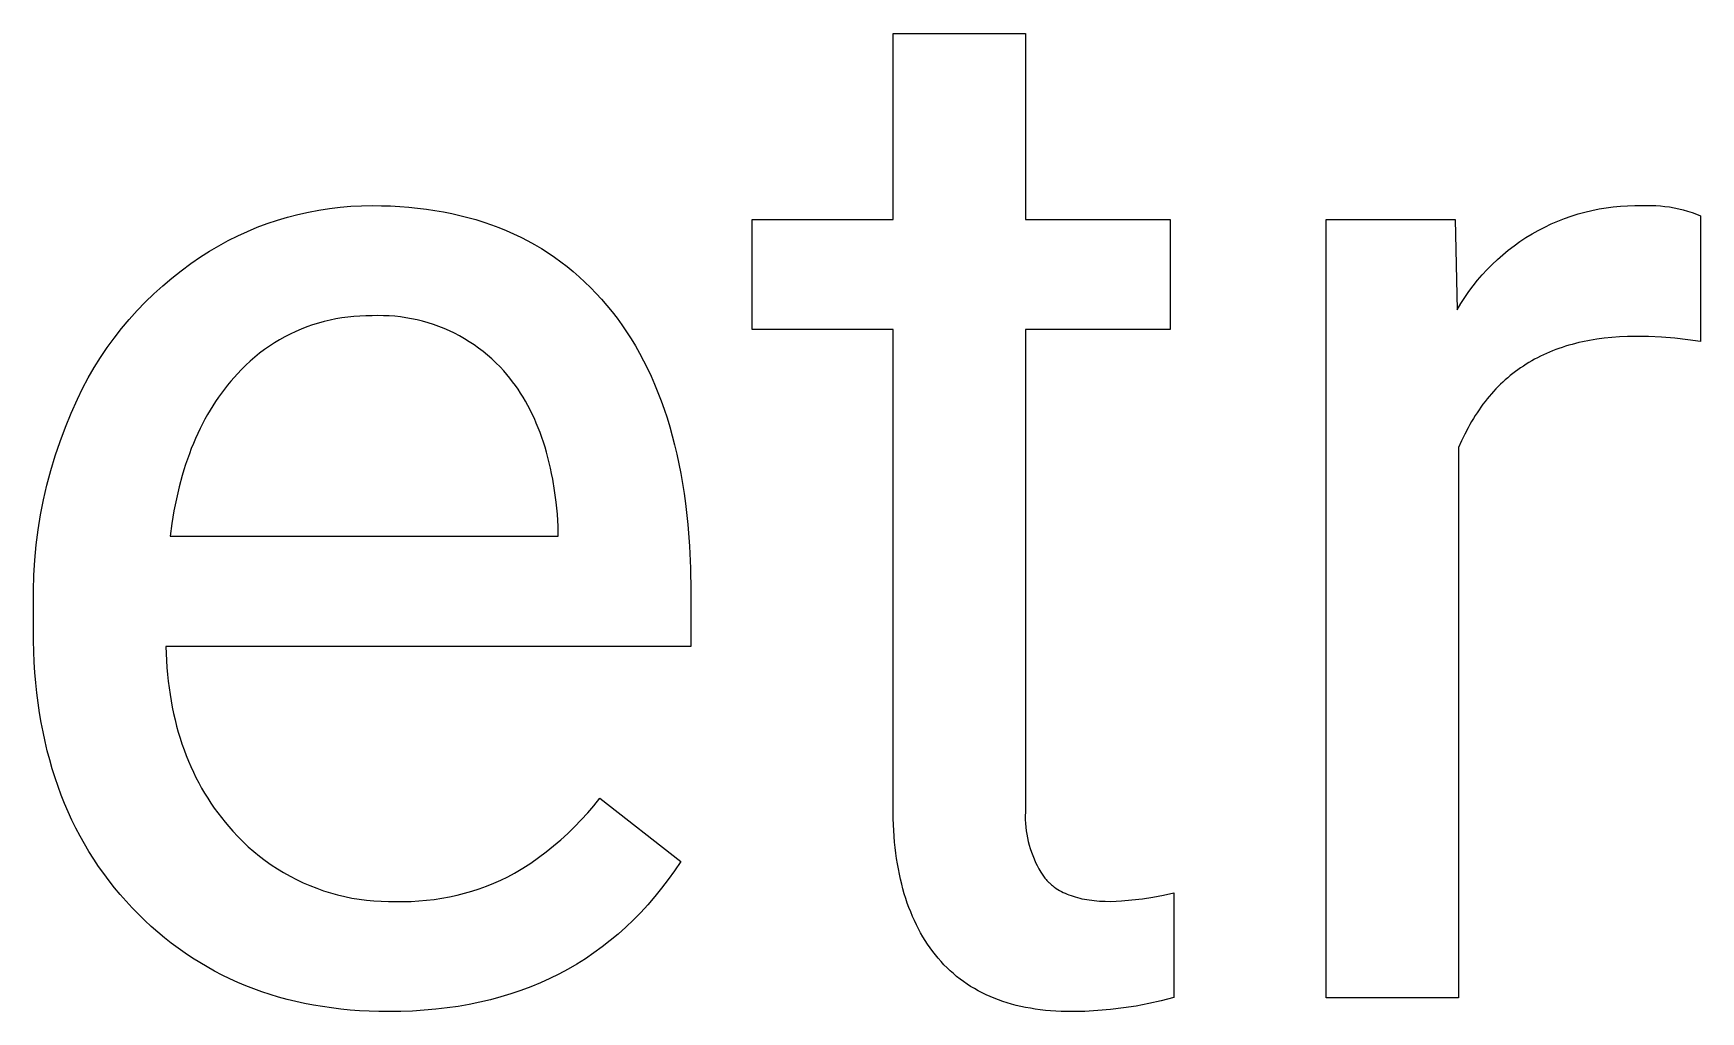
# Model space of a CAD drawing. Header units: millimetres. Extents: x -2542 to 6192, y -257 to 5845.
# Drawn here: x 5813.9 to 5913.7, y 515.8 to 574.3 of the extents above; entities that cross this region are included whole.
import ezdxf

# ---------------------------------------------------------------- set-up
doc = ezdxf.new("R2010")
doc.units = ezdxf.units.MM
doc.header["$MEASUREMENT"] = 0
doc.layers.add('Domyślny', color=7, linetype='Continuous', true_color=0x000000)

msp = doc.modelspace()

# ---------------------------------------------------------------- linework, layer by layer
at = {"layer": 'Domyślny'}
for p, q in [((5865.363, 563.18), (5865.363, 574.3)), ((5865.363, 574.3), (5873.291, 574.3)), ((5873.291, 574.3), (5873.291, 563.18)), ((5829.766, 563.478), (5830.389, 563.619)), ((5830.389, 563.619), (5831.016, 563.737)), ((5831.016, 563.737), (5831.648, 563.835)), ((5831.648, 563.835), (5832.282, 563.91)), ((5832.282, 563.91), (5832.919, 563.963)), ((5832.919, 563.963), (5833.557, 563.994)), ((5833.557, 563.994), (5834.195, 564.004)), ((5834.195, 564.004), (5834.757, 563.998)), ((5834.757, 563.998), (5835.31, 563.98)), ((5835.31, 563.98), (5835.855, 563.951)), ((5835.855, 563.951), (5836.393, 563.91)), ((5836.393, 563.91), (5836.923, 563.858)), ((5836.923, 563.858), (5837.444, 563.794)), ((5837.444, 563.794), (5837.958, 563.718)), ((5837.958, 563.718), (5838.464, 563.63)), ((5838.464, 563.63), (5838.963, 563.531)), ((5838.963, 563.531), (5839.453, 563.421)), ((5906.34, 563.504), (5906.755, 563.618)), ((5906.755, 563.618), (5907.173, 563.718)), ((5907.173, 563.718), (5907.594, 563.804)), ((5907.594, 563.804), (5908.018, 563.874)), ((5908.018, 563.874), (5908.444, 563.93)), ((5908.444, 563.93), (5908.872, 563.971)), ((5908.872, 563.971), (5909.301, 563.997)), ((5909.301, 563.997), (5909.73, 564.008)), ((5909.73, 564.008), (5910.16, 564.004)), ((5910.16, 564.004), (5910.437, 564.014)), ((5910.437, 564.014), (5910.713, 564.014)), ((5910.713, 564.014), (5910.99, 564.005)), ((5910.99, 564.005), (5911.266, 563.986)), ((5911.266, 563.986), (5911.541, 563.958)), ((5911.541, 563.958), (5911.815, 563.92)), ((5911.815, 563.92), (5912.088, 563.872)), ((5912.088, 563.872), (5912.359, 563.816)), ((5912.359, 563.816), (5912.627, 563.749)), ((5912.627, 563.749), (5912.893, 563.674)), ((5912.893, 563.674), (5913.157, 563.589)), ((5913.157, 563.589), (5913.417, 563.495)), ((5826.743, 562.458), (5827.333, 562.704)), ((5827.333, 562.704), (5827.93, 562.929)), ((5827.93, 562.929), (5828.536, 563.133)), ((5828.536, 563.133), (5829.148, 563.316)), ((5829.148, 563.316), (5829.766, 563.478)), ((5839.453, 563.421), (5839.935, 563.298)), ((5839.935, 563.298), (5840.41, 563.164)), ((5840.41, 563.164), (5840.877, 563.018)), ((5840.877, 563.018), (5841.335, 562.861)), ((5841.335, 562.861), (5841.786, 562.692)), ((5841.786, 562.692), (5842.229, 562.511)), ((5856.926, 556.59), (5856.926, 563.18)), ((5856.926, 563.18), (5865.363, 563.18)), ((5873.291, 563.18), (5881.94, 563.18)), ((5881.94, 563.18), (5881.94, 556.59)), ((5891.272, 516.638), (5891.272, 563.18)), ((5891.272, 563.18), (5898.982, 563.18)), ((5898.982, 563.18), (5899.11, 557.774)), ((5903.961, 562.522), (5904.343, 562.72)), ((5904.343, 562.72), (5904.731, 562.904)), ((5904.731, 562.904), (5905.125, 563.075)), ((5905.125, 563.075), (5905.525, 563.232)), ((5905.525, 563.232), (5905.93, 563.375)), ((5905.93, 563.375), (5906.34, 563.504)), ((5913.417, 563.495), (5913.674, 563.392)), ((5913.674, 563.392), (5913.674, 555.876)), ((5824.479, 561.277), (5825.029, 561.602)), ((5825.029, 561.602), (5825.591, 561.907)), ((5825.591, 561.907), (5826.162, 562.192)), ((5826.162, 562.192), (5826.743, 562.458)), ((5842.229, 562.511), (5842.665, 562.319)), ((5842.665, 562.319), (5843.092, 562.115)), ((5843.092, 562.115), (5843.511, 561.899)), ((5843.511, 561.899), (5843.923, 561.672)), ((5843.923, 561.672), (5844.326, 561.433)), ((5902.169, 561.34), (5902.511, 561.602)), ((5902.511, 561.602), (5902.861, 561.85)), ((5902.861, 561.85), (5903.22, 562.087)), ((5903.22, 562.087), (5903.587, 562.311)), ((5903.587, 562.311), (5903.961, 562.522)), ((5822.777, 560.112), (5823.351, 560.533)), ((5823.351, 560.533), (5823.94, 560.934)), ((5823.94, 560.934), (5824.479, 561.277)), ((5844.326, 561.433), (5844.722, 561.182)), ((5844.722, 561.182), (5845.11, 560.92)), ((5845.11, 560.92), (5845.49, 560.646)), ((5845.49, 560.646), (5845.862, 560.36)), ((5901.203, 560.488), (5901.515, 560.784)), ((5901.515, 560.784), (5901.837, 561.068)), ((5901.837, 561.068), (5902.169, 561.34)), ((5821.672, 559.213), (5822.217, 559.672)), ((5822.217, 559.672), (5822.777, 560.112)), ((5845.862, 560.36), (5846.227, 560.063)), ((5846.227, 560.063), (5846.583, 559.754)), ((5846.583, 559.754), (5846.932, 559.434)), ((5900.062, 559.204), (5900.33, 559.54)), ((5900.33, 559.54), (5900.61, 559.866)), ((5900.61, 559.866), (5900.901, 560.182)), ((5900.901, 560.182), (5901.203, 560.488)), ((5820.633, 558.238), (5821.144, 558.735)), ((5821.144, 558.735), (5821.672, 559.213)), ((5846.932, 559.434), (5847.272, 559.101)), ((5847.272, 559.101), (5847.605, 558.757)), ((5847.605, 558.757), (5847.93, 558.402)), ((5899.561, 558.506), (5899.805, 558.859)), ((5899.805, 558.859), (5900.062, 559.204)), ((5819.664, 557.195), (5820.139, 557.725)), ((5820.139, 557.725), (5820.633, 558.238)), ((5847.93, 558.402), (5848.247, 558.035)), ((5848.247, 558.035), (5848.556, 557.657)), ((5848.556, 557.657), (5848.854, 557.268)), ((5899.11, 557.774), (5899.329, 558.144)), ((5899.329, 558.144), (5899.561, 558.506)), ((5818.769, 556.087), (5819.207, 556.648)), ((5819.207, 556.648), (5819.664, 557.195)), ((5829.962, 556.621), (5829.63, 556.479)), ((5830.298, 556.753), (5829.962, 556.621)), ((5830.639, 556.873), (5830.298, 556.753)), ((5830.984, 556.981), (5830.639, 556.873)), ((5831.333, 557.078), (5830.984, 556.981)), ((5831.684, 557.162), (5831.333, 557.078)), ((5832.038, 557.235), (5831.684, 557.162)), ((5832.394, 557.295), (5832.038, 557.235)), ((5832.752, 557.343), (5832.394, 557.295)), ((5833.112, 557.379), (5832.752, 557.343)), ((5833.473, 557.403), (5833.112, 557.379)), ((5833.834, 557.414), (5833.473, 557.403)), ((5834.195, 557.414), (5833.834, 557.414)), ((5834.535, 557.424), (5834.195, 557.414)), ((5834.875, 557.422), (5834.535, 557.424)), ((5835.214, 557.409), (5834.875, 557.422)), ((5835.553, 557.384), (5835.214, 557.409)), ((5835.891, 557.348), (5835.553, 557.384)), ((5836.227, 557.3), (5835.891, 557.348)), ((5836.561, 557.241), (5836.227, 557.3)), ((5836.894, 557.171), (5836.561, 557.241)), ((5837.223, 557.089), (5836.894, 557.171)), ((5837.55, 556.996), (5837.223, 557.089)), ((5837.874, 556.892), (5837.55, 556.996)), ((5838.193, 556.778), (5837.874, 556.892)), ((5838.509, 556.652), (5838.193, 556.778)), ((5838.82, 556.516), (5838.509, 556.652)), ((5848.854, 557.268), (5849.143, 556.87)), ((5849.143, 556.87), (5849.422, 556.462)), ((5865.363, 556.59), (5856.926, 556.59)), ((5865.363, 528.061), (5865.363, 556.59)), ((5881.94, 556.59), (5873.291, 556.59)), ((5873.291, 556.59), (5873.291, 527.952)), ((5818.351, 555.51), (5818.769, 556.087)), ((5828.053, 555.599), (5827.757, 555.392)), ((5828.356, 555.797), (5828.053, 555.599)), ((5828.666, 555.983), (5828.356, 555.797)), ((5828.981, 556.159), (5828.666, 555.983)), ((5829.303, 556.324), (5828.981, 556.159)), ((5829.63, 556.479), (5829.303, 556.324)), ((5839.126, 556.369), (5838.82, 556.516)), ((5839.428, 556.212), (5839.126, 556.369)), ((5839.723, 556.045), (5839.428, 556.212)), ((5840.013, 555.868), (5839.723, 556.045)), ((5840.297, 555.681), (5840.013, 555.868)), ((5840.574, 555.484), (5840.297, 555.681)), ((5849.422, 556.462), (5849.691, 556.044)), ((5849.691, 556.044), (5849.95, 555.615)), ((5849.95, 555.615), (5850.199, 555.177)), ((5905.588, 555.593), (5905.392, 555.529)), ((5905.786, 555.653), (5905.588, 555.593)), ((5905.987, 555.709), (5905.786, 555.653)), ((5906.19, 555.763), (5905.987, 555.709)), ((5906.396, 555.813), (5906.19, 555.763)), ((5906.604, 555.86), (5906.396, 555.813)), ((5907.027, 555.944), (5906.604, 555.86)), ((5907.461, 556.016), (5907.027, 555.944)), ((5907.904, 556.074), (5907.461, 556.016)), ((5908.357, 556.12), (5907.904, 556.074)), ((5908.819, 556.152), (5908.357, 556.12)), ((5909.292, 556.171), (5908.819, 556.152)), ((5909.774, 556.178), (5909.292, 556.171)), ((5910.557, 556.17), (5909.774, 556.178)), ((5911.34, 556.135), (5910.557, 556.17)), ((5912.12, 556.074), (5911.34, 556.135)), ((5912.899, 555.988), (5912.12, 556.074)), ((5913.674, 555.876), (5912.899, 555.988)), ((5817.575, 554.315), (5817.953, 554.919)), ((5817.953, 554.919), (5818.351, 555.51)), ((5826.914, 554.711), (5826.649, 554.466)), ((5827.187, 554.948), (5826.914, 554.711)), ((5827.469, 555.175), (5827.187, 554.948)), ((5827.757, 555.392), (5827.469, 555.175)), ((5840.844, 555.278), (5840.574, 555.484)), ((5841.107, 555.064), (5840.844, 555.278)), ((5841.363, 554.84), (5841.107, 555.064)), ((5841.611, 554.608), (5841.363, 554.84)), ((5841.851, 554.367), (5841.611, 554.608)), ((5850.199, 555.177), (5850.439, 554.729)), ((5850.439, 554.729), (5850.669, 554.27)), ((5903.399, 554.62), (5903.232, 554.518)), ((5903.568, 554.719), (5903.399, 554.62)), ((5903.739, 554.814), (5903.568, 554.719)), ((5903.913, 554.907), (5903.739, 554.814)), ((5904.089, 554.996), (5903.913, 554.907)), ((5904.268, 555.082), (5904.089, 554.996)), ((5904.449, 555.165), (5904.268, 555.082)), ((5904.633, 555.244), (5904.449, 555.165)), ((5904.819, 555.32), (5904.633, 555.244)), ((5905.008, 555.393), (5904.819, 555.32)), ((5905.199, 555.463), (5905.008, 555.393)), ((5905.392, 555.529), (5905.199, 555.463)), ((5816.884, 553.069), (5817.219, 553.698)), ((5817.219, 553.698), (5817.575, 554.315)), ((5825.943, 553.729), (5825.747, 553.504)), ((5826.145, 553.948), (5825.943, 553.729)), ((5826.392, 554.211), (5826.145, 553.948)), ((5826.649, 554.466), (5826.392, 554.211)), ((5842.082, 554.119), (5841.851, 554.367)), ((5842.262, 553.91), (5842.082, 554.119)), ((5842.436, 553.696), (5842.262, 553.91)), ((5842.606, 553.477), (5842.436, 553.696)), ((5850.669, 554.27), (5850.889, 553.802)), ((5850.889, 553.802), (5851.1, 553.323)), ((5901.988, 553.584), (5901.843, 553.452)), ((5902.135, 553.712), (5901.988, 553.584)), ((5902.284, 553.837), (5902.135, 553.712)), ((5902.436, 553.958), (5902.284, 553.837)), ((5902.591, 554.077), (5902.436, 553.958)), ((5902.747, 554.192), (5902.591, 554.077)), ((5902.907, 554.304), (5902.747, 554.192)), ((5903.068, 554.412), (5902.907, 554.304)), ((5903.232, 554.518), (5903.068, 554.412)), ((5816.572, 552.429), (5816.884, 553.069)), ((5825.188, 552.797), (5825.011, 552.551)), ((5825.369, 553.038), (5825.188, 552.797)), ((5825.556, 553.274), (5825.369, 553.038)), ((5825.747, 553.504), (5825.556, 553.274)), ((5842.77, 553.253), (5842.606, 553.477)), ((5842.929, 553.023), (5842.77, 553.253)), ((5843.084, 552.788), (5842.929, 553.023)), ((5843.233, 552.548), (5843.084, 552.788)), ((5851.1, 553.323), (5851.3, 552.834)), ((5851.3, 552.834), (5851.491, 552.336)), ((5901.028, 552.596), (5900.9, 552.442)), ((5901.157, 552.747), (5901.028, 552.596)), ((5901.29, 552.895), (5901.157, 552.747)), ((5901.425, 553.039), (5901.29, 552.895)), ((5901.562, 553.18), (5901.425, 553.039)), ((5901.701, 553.318), (5901.562, 553.18)), ((5901.843, 553.452), (5901.701, 553.318)), ((5815.854, 550.758), (5816.199, 551.599)), ((5816.199, 551.599), (5816.572, 552.429)), ((5824.509, 551.779), (5824.352, 551.51)), ((5824.672, 552.041), (5824.509, 551.779)), ((5824.839, 552.299), (5824.672, 552.041)), ((5825.011, 552.551), (5824.839, 552.299)), ((5843.377, 552.302), (5843.233, 552.548)), ((5843.517, 552.051), (5843.377, 552.302)), ((5843.651, 551.795), (5843.517, 552.051)), ((5843.78, 551.534), (5843.651, 551.795)), ((5851.491, 552.336), (5851.672, 551.827)), ((5851.672, 551.827), (5851.843, 551.308)), ((5900.3, 551.623), (5900.187, 551.45)), ((5900.415, 551.794), (5900.3, 551.623)), ((5900.533, 551.961), (5900.415, 551.794)), ((5900.653, 552.124), (5900.533, 551.961)), ((5900.775, 552.285), (5900.653, 552.124)), ((5900.9, 552.442), (5900.775, 552.285)), ((5815.536, 549.906), (5815.854, 550.758)), ((5823.909, 550.673), (5823.771, 550.383)), ((5824.052, 550.958), (5823.909, 550.673)), ((5824.199, 551.237), (5824.052, 550.958)), ((5824.352, 551.51), (5824.199, 551.237)), ((5843.905, 551.267), (5843.78, 551.534)), ((5844.024, 550.995), (5843.905, 551.267)), ((5844.138, 550.718), (5844.024, 550.995)), ((5844.247, 550.436), (5844.138, 550.718)), ((5851.843, 551.308), (5852.005, 550.779)), ((5852.005, 550.779), (5852.157, 550.241)), ((5899.76, 550.723), (5899.562, 550.341)), ((5899.863, 550.91), (5899.76, 550.723)), ((5899.969, 551.093), (5899.863, 550.91)), ((5900.077, 551.273), (5899.969, 551.093)), ((5900.187, 551.45), (5900.077, 551.273)), ((5815.247, 549.043), (5815.536, 549.906)), ((5823.509, 549.787), (5823.386, 549.48)), ((5823.638, 550.088), (5823.509, 549.787)), ((5823.771, 550.383), (5823.638, 550.088)), ((5844.351, 550.148), (5844.247, 550.436)), ((5844.451, 549.855), (5844.351, 550.148)), ((5844.545, 549.557), (5844.451, 549.855)), ((5852.157, 550.241), (5852.298, 549.692)), ((5852.298, 549.692), (5852.431, 549.133)), ((5899.373, 549.945), (5899.194, 549.537)), ((5899.562, 550.341), (5899.373, 549.945)), ((5814.985, 548.172), (5815.247, 549.043)), ((5823.153, 548.852), (5823.044, 548.529)), ((5823.267, 549.169), (5823.153, 548.852)), ((5823.386, 549.48), (5823.267, 549.169)), ((5844.634, 549.253), (5844.545, 549.557)), ((5844.718, 548.944), (5844.634, 549.253)), ((5844.797, 548.63), (5844.718, 548.944)), ((5844.871, 548.31), (5844.797, 548.63)), ((5852.431, 549.133), (5852.553, 548.564)), ((5852.553, 548.564), (5852.665, 547.985)), ((5899.194, 549.537), (5899.194, 516.638)), ((5814.752, 547.293), (5814.985, 548.172)), ((5822.841, 547.867), (5822.657, 547.184)), ((5822.94, 548.201), (5822.841, 547.867)), ((5823.044, 548.529), (5822.94, 548.201)), ((5844.94, 547.986), (5844.871, 548.31)), ((5845.004, 547.656), (5844.94, 547.986)), ((5845.117, 546.98), (5845.004, 547.656)), ((5852.665, 547.985), (5852.768, 547.395)), ((5814.548, 546.407), (5814.752, 547.293)), ((5822.657, 547.184), (5822.493, 546.479)), ((5845.21, 546.283), (5845.117, 546.98)), ((5852.768, 547.395), (5852.861, 546.796)), ((5852.861, 546.796), (5852.944, 546.187)), ((5814.372, 545.514), (5814.548, 546.407)), ((5822.348, 545.752), (5822.222, 545.004)), ((5822.493, 546.479), (5822.348, 545.752)), ((5845.283, 545.565), (5845.21, 546.283)), ((5852.944, 546.187), (5853.081, 544.938)), ((5814.109, 543.715), (5814.226, 544.617)), ((5814.226, 544.617), (5814.372, 545.514)), ((5822.222, 545.004), (5822.116, 544.234)), ((5845.335, 544.826), (5845.283, 545.565)), ((5845.335, 544.234), (5845.335, 544.826)), ((5853.081, 544.938), (5853.179, 543.65)), ((5814.022, 542.809), (5814.109, 543.715)), ((5822.116, 544.234), (5845.335, 544.234)), ((5853.179, 543.65), (5853.238, 542.321)), ((5813.964, 541.901), (5814.022, 542.809)), ((5813.935, 540.992), (5813.964, 541.901)), ((5853.238, 542.321), (5853.257, 540.952)), ((5813.936, 540.083), (5813.935, 540.992)), ((5853.257, 540.952), (5853.257, 537.644)), ((5813.936, 538.622), (5813.936, 540.083)), ((5813.942, 537.976), (5813.936, 538.622)), ((5813.96, 537.339), (5813.942, 537.976)), ((5853.257, 537.644), (5821.859, 537.644)), ((5821.859, 537.644), (5821.895, 536.8)), ((5813.988, 536.71), (5813.96, 537.339)), ((5814.029, 536.089), (5813.988, 536.71)), ((5821.895, 536.8), (5821.923, 536.387)), ((5814.081, 535.476), (5814.029, 536.089)), ((5821.923, 536.387), (5821.959, 535.978)), ((5821.959, 535.978), (5822.002, 535.574)), ((5814.144, 534.872), (5814.081, 535.476)), ((5814.219, 534.275), (5814.144, 534.872)), ((5822.002, 535.574), (5822.052, 535.175)), ((5822.052, 535.175), (5822.11, 534.782)), ((5822.11, 534.782), (5822.174, 534.394)), ((5814.306, 533.687), (5814.219, 534.275)), ((5814.404, 533.107), (5814.306, 533.687)), ((5822.174, 534.394), (5822.246, 534.01)), ((5822.246, 534.01), (5822.325, 533.632)), ((5822.325, 533.632), (5822.411, 533.259)), ((5814.514, 532.535), (5814.404, 533.107)), ((5822.411, 533.259), (5822.504, 532.891)), ((5822.504, 532.891), (5822.604, 532.529)), ((5814.635, 531.971), (5814.514, 532.535)), ((5814.768, 531.416), (5814.635, 531.971)), ((5822.604, 532.529), (5822.711, 532.171)), ((5822.711, 532.171), (5822.826, 531.819)), ((5822.826, 531.819), (5822.948, 531.471)), ((5814.912, 530.868), (5814.768, 531.416)), ((5815.068, 530.329), (5814.912, 530.868)), ((5822.948, 531.471), (5823.077, 531.129)), ((5823.077, 531.129), (5823.213, 530.792)), ((5823.213, 530.792), (5823.356, 530.46)), ((5815.235, 529.798), (5815.068, 530.329)), ((5815.414, 529.275), (5815.235, 529.798)), ((5823.356, 530.46), (5823.506, 530.133)), ((5823.506, 530.133), (5823.664, 529.811)), ((5823.664, 529.811), (5823.828, 529.495)), ((5815.605, 528.76), (5815.414, 529.275)), ((5815.807, 528.254), (5815.605, 528.76)), ((5823.828, 529.495), (5824, 529.183)), ((5824, 529.183), (5824.179, 528.877)), ((5824.179, 528.877), (5824.365, 528.575)), ((5816.02, 527.756), (5815.807, 528.254)), ((5816.245, 527.266), (5816.02, 527.756)), ((5824.365, 528.575), (5824.558, 528.279)), ((5824.558, 528.279), (5824.759, 527.988)), ((5824.759, 527.988), (5824.966, 527.702)), ((5824.966, 527.702), (5825.181, 527.422)), ((5846.713, 527.272), (5847.095, 527.692)), ((5847.095, 527.692), (5847.464, 528.125)), ((5847.464, 528.125), (5847.819, 528.57)), ((5847.819, 528.57), (5852.659, 524.792)), ((5865.373, 527.338), (5865.363, 528.061)), ((5873.279, 527.732), (5873.274, 527.512)), ((5873.291, 527.952), (5873.279, 527.732)), ((5816.482, 526.784), (5816.245, 527.266)), ((5816.73, 526.31), (5816.482, 526.784)), ((5825.181, 527.422), (5825.403, 527.146)), ((5825.403, 527.146), (5825.632, 526.875)), ((5825.632, 526.875), (5825.868, 526.61)), ((5845.908, 526.468), (5846.317, 526.863)), ((5846.317, 526.863), (5846.713, 527.272)), ((5865.405, 526.636), (5865.373, 527.338)), ((5865.457, 525.955), (5865.405, 526.636)), ((5873.274, 527.512), (5873.276, 527.292)), ((5873.276, 527.292), (5873.287, 527.072)), ((5873.287, 527.072), (5873.304, 526.852)), ((5873.304, 526.852), (5873.33, 526.633)), ((5873.33, 526.633), (5873.363, 526.416)), ((5816.99, 525.844), (5816.73, 526.31)), ((5817.261, 525.387), (5816.99, 525.844)), ((5825.868, 526.61), (5826.165, 526.288)), ((5826.165, 526.288), (5826.474, 525.977)), ((5826.474, 525.977), (5826.793, 525.677)), ((5826.793, 525.677), (5827.122, 525.388)), ((5844.609, 525.363), (5845.053, 525.717)), ((5845.053, 525.717), (5845.487, 526.086)), ((5845.487, 526.086), (5845.908, 526.468)), ((5865.492, 525.622), (5865.457, 525.955)), ((5873.363, 526.416), (5873.403, 526.199)), ((5873.403, 526.199), (5873.451, 525.984)), ((5873.451, 525.984), (5873.506, 525.771)), ((5873.506, 525.771), (5873.569, 525.56)), ((5817.544, 524.937), (5817.261, 525.387)), ((5817.839, 524.496), (5817.544, 524.937)), ((5827.122, 525.388), (5827.461, 525.111)), ((5827.461, 525.111), (5827.81, 524.845)), ((5827.81, 524.845), (5828.168, 524.592)), ((5843.209, 524.388), (5843.686, 524.698)), ((5843.686, 524.698), (5844.153, 525.023)), ((5844.153, 525.023), (5844.609, 525.363)), ((5852.659, 524.792), (5852.289, 524.24)), ((5865.531, 525.294), (5865.492, 525.622)), ((5865.576, 524.972), (5865.531, 525.294)), ((5865.626, 524.655), (5865.576, 524.972)), ((5865.682, 524.343), (5865.626, 524.655)), ((5873.569, 525.56), (5873.639, 525.351)), ((5873.639, 525.351), (5873.716, 525.145)), ((5873.716, 525.145), (5873.8, 524.941)), ((5873.8, 524.941), (5873.891, 524.74)), ((5873.891, 524.74), (5873.989, 524.543)), ((5818.145, 524.063), (5817.839, 524.496)), ((5818.462, 523.639), (5818.145, 524.063)), ((5818.791, 523.222), (5818.462, 523.639)), ((5828.168, 524.592), (5828.534, 524.352)), ((5828.534, 524.352), (5828.908, 524.124)), ((5828.908, 524.124), (5829.29, 523.91)), ((5829.29, 523.91), (5829.679, 523.708)), ((5829.679, 523.708), (5830.075, 523.521)), ((5841.473, 523.493), (5841.896, 523.679)), ((5841.896, 523.679), (5842.313, 523.88)), ((5842.313, 523.88), (5842.722, 524.094)), ((5842.722, 524.094), (5843.209, 524.388)), ((5851.908, 523.705), (5851.516, 523.188)), ((5852.289, 524.24), (5851.908, 523.705)), ((5865.742, 524.036), (5865.682, 524.343)), ((5865.808, 523.735), (5865.742, 524.036)), ((5865.879, 523.439), (5865.808, 523.735)), ((5873.989, 524.543), (5874.093, 524.349)), ((5874.093, 524.349), (5874.204, 524.159)), ((5874.204, 524.159), (5874.322, 523.973)), ((5874.322, 523.973), (5874.446, 523.791)), ((5874.446, 523.791), (5874.483, 523.748)), ((5874.483, 523.748), (5874.52, 523.706)), ((5874.52, 523.706), (5874.558, 523.664)), ((5874.558, 523.664), (5874.597, 523.623)), ((5819.132, 522.814), (5818.791, 523.222)), ((5819.484, 522.414), (5819.132, 522.814)), ((5830.075, 523.521), (5830.477, 523.347)), ((5830.477, 523.347), (5830.885, 523.188)), ((5830.885, 523.188), (5831.299, 523.042)), ((5831.299, 523.042), (5831.717, 522.912)), ((5831.717, 522.912), (5832.139, 522.795)), ((5832.139, 522.795), (5832.566, 522.694)), ((5832.566, 522.694), (5832.995, 522.607)), ((5838.373, 522.592), (5838.828, 522.676)), ((5838.828, 522.676), (5839.279, 522.776)), ((5839.279, 522.776), (5839.727, 522.89)), ((5839.727, 522.89), (5840.171, 523.019)), ((5840.171, 523.019), (5840.61, 523.163)), ((5840.61, 523.163), (5841.045, 523.321)), ((5841.045, 523.321), (5841.473, 523.493)), ((5851.112, 522.688), (5850.697, 522.206)), ((5851.516, 523.188), (5851.112, 522.688)), ((5865.956, 523.148), (5865.879, 523.439)), ((5866.037, 522.862), (5865.956, 523.148)), ((5866.124, 522.582), (5866.037, 522.862)), ((5874.597, 523.623), (5874.637, 523.583)), ((5874.637, 523.583), (5874.677, 523.543)), ((5874.677, 523.543), (5874.718, 523.505)), ((5874.718, 523.505), (5874.761, 523.466)), ((5874.761, 523.466), (5874.803, 523.429)), ((5874.803, 523.429), (5874.847, 523.392)), ((5874.847, 523.392), (5874.892, 523.356)), ((5874.892, 523.356), (5874.937, 523.32)), ((5874.937, 523.32), (5874.983, 523.285)), ((5874.983, 523.285), (5875.03, 523.251)), ((5875.03, 523.251), (5875.126, 523.185)), ((5875.126, 523.185), (5875.225, 523.121)), ((5875.225, 523.121), (5875.328, 523.06)), ((5875.328, 523.06), (5875.433, 523.002)), ((5875.433, 523.002), (5875.542, 522.946)), ((5875.542, 522.946), (5875.654, 522.893)), ((5875.654, 522.893), (5875.769, 522.843)), ((5875.769, 522.843), (5875.888, 522.796)), ((5875.888, 522.796), (5876.009, 522.751)), ((5876.009, 522.751), (5876.134, 522.709)), ((5876.134, 522.709), (5876.262, 522.67)), ((5876.262, 522.67), (5876.393, 522.633)), ((5876.393, 522.633), (5876.527, 522.599)), ((5880.283, 522.566), (5880.91, 522.661)), ((5880.91, 522.661), (5881.533, 522.777)), ((5881.533, 522.777), (5882.153, 522.913)), ((5882.153, 522.913), (5882.153, 516.651)), ((5819.847, 522.022), (5819.484, 522.414)), ((5820.22, 521.64), (5819.847, 522.022)), ((5820.6, 521.27), (5820.22, 521.64)), ((5832.995, 522.607), (5833.427, 522.536)), ((5833.427, 522.536), (5833.862, 522.479)), ((5833.862, 522.479), (5834.298, 522.438)), ((5834.298, 522.438), (5834.735, 522.411)), ((5834.735, 522.411), (5835.173, 522.4)), ((5835.173, 522.4), (5835.611, 522.404)), ((5835.611, 522.404), (5836.073, 522.398)), ((5836.073, 522.398), (5836.535, 522.406)), ((5836.535, 522.406), (5836.997, 522.43)), ((5836.997, 522.43), (5837.458, 522.469)), ((5837.458, 522.469), (5837.917, 522.523)), ((5837.917, 522.523), (5838.373, 522.592)), ((5850.27, 521.741), (5849.832, 521.294)), ((5850.697, 522.206), (5850.27, 521.741)), ((5866.217, 522.307), (5866.124, 522.582)), ((5866.314, 522.037), (5866.217, 522.307)), ((5866.417, 521.772), (5866.314, 522.037)), ((5866.525, 521.512), (5866.417, 521.772)), ((5876.527, 522.599), (5876.665, 522.568)), ((5876.665, 522.568), (5876.806, 522.54)), ((5876.806, 522.54), (5876.95, 522.514)), ((5876.95, 522.514), (5877.097, 522.491)), ((5877.097, 522.491), (5877.247, 522.471)), ((5877.247, 522.471), (5877.4, 522.453)), ((5877.4, 522.453), (5877.557, 522.438)), ((5877.557, 522.438), (5877.717, 522.426)), ((5877.717, 522.426), (5878.046, 522.41)), ((5878.046, 522.41), (5878.388, 522.404)), ((5878.388, 522.404), (5879.021, 522.438)), ((5879.021, 522.438), (5879.653, 522.491)), ((5879.653, 522.491), (5880.283, 522.566)), ((5820.987, 520.912), (5820.6, 521.27)), ((5821.38, 520.567), (5820.987, 520.912)), ((5849.383, 520.864), (5848.922, 520.452)), ((5849.832, 521.294), (5849.383, 520.864)), ((5866.639, 521.258), (5866.525, 521.512)), ((5866.757, 521.009), (5866.639, 521.258)), ((5866.881, 520.765), (5866.757, 521.009)), ((5867.01, 520.527), (5866.881, 520.765)), ((5821.78, 520.233), (5821.38, 520.567)), ((5822.188, 519.912), (5821.78, 520.233)), ((5822.602, 519.603), (5822.188, 519.912)), ((5847.967, 519.681), (5847.472, 519.321)), ((5848.45, 520.058), (5847.967, 519.681)), ((5848.922, 520.452), (5848.45, 520.058)), ((5867.145, 520.293), (5867.01, 520.527)), ((5867.284, 520.065), (5867.145, 520.293)), ((5867.429, 519.842), (5867.284, 520.065)), ((5867.58, 519.625), (5867.429, 519.842)), ((5823.023, 519.306), (5822.602, 519.603)), ((5823.451, 519.021), (5823.023, 519.306)), ((5823.885, 518.748), (5823.451, 519.021)), ((5824.327, 518.488), (5823.885, 518.748)), ((5846.448, 518.655), (5845.919, 518.348)), ((5846.966, 518.979), (5846.448, 518.655)), ((5847.472, 519.321), (5846.966, 518.979)), ((5867.735, 519.412), (5867.58, 519.625)), ((5867.896, 519.205), (5867.735, 519.412)), ((5868.062, 519.003), (5867.896, 519.205)), ((5868.234, 518.807), (5868.062, 519.003)), ((5868.41, 518.617), (5868.234, 518.807)), ((5824.775, 518.239), (5824.327, 518.488)), ((5825.231, 518.003), (5824.775, 518.239)), ((5825.693, 517.778), (5825.231, 518.003)), ((5826.162, 517.566), (5825.693, 517.778)), ((5844.827, 517.787), (5844.264, 517.533)), ((5845.379, 518.059), (5844.827, 517.787)), ((5845.919, 518.348), (5845.379, 518.059)), ((5868.591, 518.433), (5868.41, 518.617)), ((5868.778, 518.256), (5868.591, 518.433)), ((5868.97, 518.085), (5868.778, 518.256)), ((5869.166, 517.92), (5868.97, 518.085)), ((5869.368, 517.761), (5869.166, 517.92)), ((5869.575, 517.608), (5869.368, 517.761)), ((5826.638, 517.366), (5826.162, 517.566)), ((5827.12, 517.178), (5826.638, 517.366)), ((5827.61, 517.003), (5827.12, 517.178)), ((5828.107, 516.839), (5827.61, 517.003)), ((5828.61, 516.687), (5828.107, 516.839)), ((5829.12, 516.548), (5828.61, 516.687)), ((5841.898, 516.691), (5841.278, 516.525)), ((5842.506, 516.875), (5841.898, 516.691)), ((5843.104, 517.077), (5842.506, 516.875)), ((5843.689, 517.296), (5843.104, 517.077)), ((5844.264, 517.533), (5843.689, 517.296)), ((5869.787, 517.462), (5869.575, 517.608)), ((5870.004, 517.322), (5869.787, 517.462)), ((5870.227, 517.188), (5870.004, 517.322)), ((5870.454, 517.06), (5870.227, 517.188)), ((5870.686, 516.939), (5870.454, 517.06)), ((5870.924, 516.823), (5870.686, 516.939)), ((5871.167, 516.714), (5870.924, 516.823)), ((5871.414, 516.612), (5871.167, 516.714)), ((5882.153, 516.651), (5881.407, 516.46)), ((5829.637, 516.421), (5829.12, 516.548)), ((5830.161, 516.305), (5829.637, 516.421)), ((5830.692, 516.202), (5830.161, 516.305)), ((5831.23, 516.112), (5830.692, 516.202)), ((5831.775, 516.033), (5831.23, 516.112)), ((5832.326, 515.966), (5831.775, 516.033)), ((5832.884, 515.911), (5832.326, 515.966)), ((5833.45, 515.869), (5832.884, 515.911)), ((5834.022, 515.839), (5833.45, 515.869)), ((5834.601, 515.821), (5834.022, 515.839)), ((5835.186, 515.814), (5834.601, 515.821)), ((5835.909, 515.823), (5835.186, 515.814)), ((5836.62, 515.85), (5835.909, 515.823)), ((5837.319, 515.893), (5836.62, 515.85)), ((5838.008, 515.955), (5837.319, 515.893)), ((5838.684, 516.034), (5838.008, 515.955)), ((5839.35, 516.13), (5838.684, 516.034)), ((5840.004, 516.244), (5839.35, 516.13)), ((5840.647, 516.376), (5840.004, 516.244)), ((5841.278, 516.525), (5840.647, 516.376)), ((5871.667, 516.515), (5871.414, 516.612)), ((5871.925, 516.425), (5871.667, 516.515)), ((5872.188, 516.341), (5871.925, 516.425)), ((5872.456, 516.263), (5872.188, 516.341)), ((5872.729, 516.191), (5872.456, 516.263)), ((5873.008, 516.126), (5872.729, 516.191)), ((5873.291, 516.067), (5873.008, 516.126)), ((5873.58, 516.014), (5873.291, 516.067)), ((5873.873, 515.967), (5873.58, 516.014)), ((5874.172, 515.927), (5873.873, 515.967)), ((5874.476, 515.892), (5874.172, 515.927)), ((5874.785, 515.864), (5874.476, 515.892)), ((5875.099, 515.843), (5874.785, 515.864)), ((5875.418, 515.827), (5875.099, 515.843)), ((5875.742, 515.818), (5875.418, 515.827)), ((5876.071, 515.814), (5875.742, 515.818)), ((5876.841, 515.831), (5876.071, 515.814)), ((5877.609, 515.873), (5876.841, 515.831)), ((5878.376, 515.941), (5877.609, 515.873)), ((5879.14, 516.033), (5878.376, 515.941)), ((5879.9, 516.15), (5879.14, 516.033)), ((5880.656, 516.293), (5879.9, 516.15)), ((5881.407, 516.46), (5880.656, 516.293)), ((5899.194, 516.638), (5891.272, 516.638))]:
    msp.add_line(p, q, dxfattribs=at)

doc.saveas('drawing.dxf')
